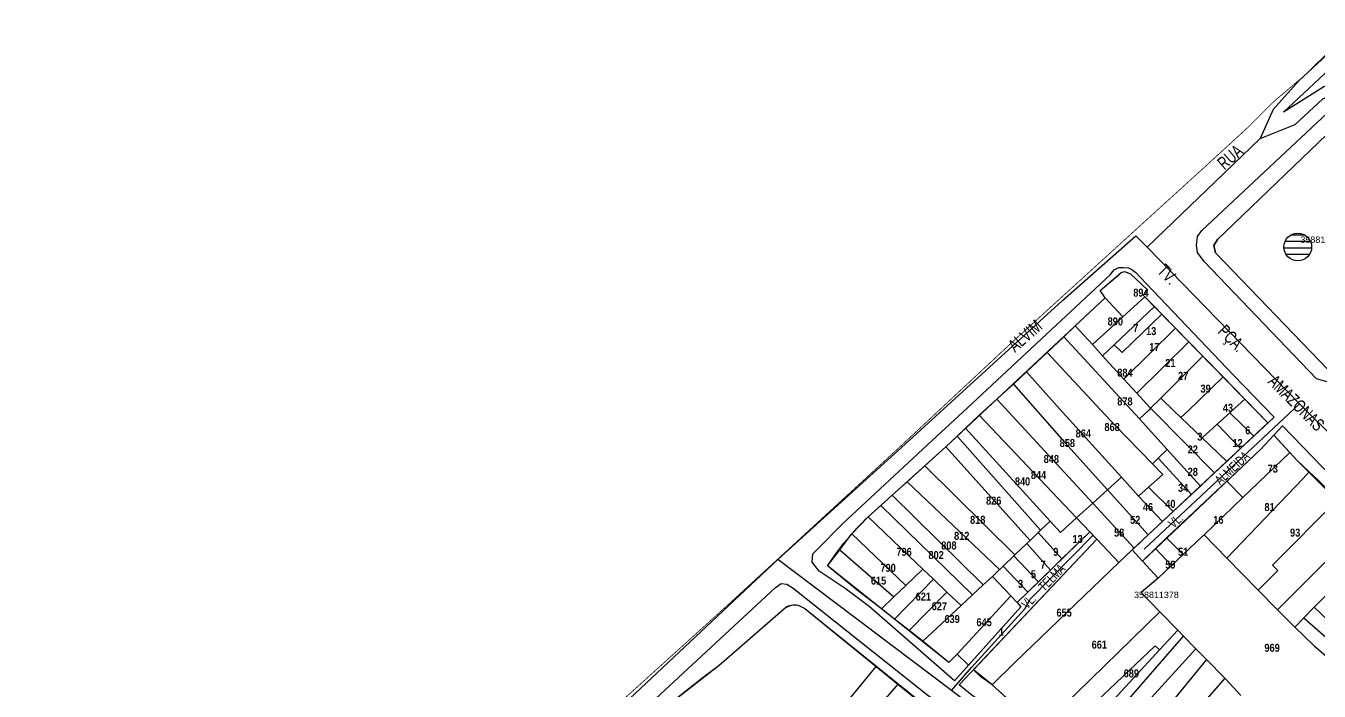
# Model space of a CAD drawing. Extents: x 199665 to 201826, y 4836581 to 4838476.
# Drawn here: x 200059.4 to 200463.5, y 4838069.7 to 4838277.6 of the extents above; entities that cross this region are included whole.
import ezdxf
from ezdxf.enums import TextEntityAlignment as Align

# ---------------------------------------------------------------- set-up
doc = ezdxf.new("R2010")
doc.units = 0
doc.header["$LTSCALE"] = 1.5
doc.header["$MEASUREMENT"] = 0
for name, color, linetype in [('CD-MALHA-LOTES', 40, 'CONTINUOUS'), ('CD_TXT_QUADRA', 7, 'CONTINUOUS'), ('HD-HACH-HIDROG', 160, 'CONTINUOUS'), ('HD-LAGOS-PERENE', 170, 'CONTINUOUS'), ('LM-LIM-SETOR-FISCAL', 7, 'CONTINUOUS'), ('RU-QUADRAS', 6, 'CONTINUOUS'), ('SV-EIXO-RUA-N-PAV', 6, 'CONTINUOUS'), ('SV-EIXO-RUA-PAV', 20, 'CONTINUOUS'), ('SV-RUA-NAO-PAV-S-GUIA-C-GUIA', 7, 'CONTINUOUS'), ('SV-RUA-PAVIM-S-GUIA-C-GUIA', 7, 'CONTINUOUS'), ('SV-TXT-RUA-N-PAV-S-GUIA-C-GUIA', 7, 'CONTINUOUS'), ('SV-TXT-RUA-PAV-S-GUIA-C-GUIA', 7, 'CONTINUOUS'), ('Th_NmrPort', 1, 'CONTINUOUS')]:
    doc.layers.add(name, color=color, linetype=linetype)
doc.styles.add('3588-11-2D_TXT$0$ARIAL', font='ARIAL.TTF')
doc.styles.add('ARIAL', font='ARIAL.TTF')
doc.styles.add('MONOTXT', font='ARIAL.TTF', dxfattribs={"height": 0.2})
doc.styles.get("Standard").update_dxf_attribs({"font": 'swisscbo.ttf'})
doc.linetypes.add('Limite', pattern='A,20,-3,[130,ltypeshp.shx,S=6.35,R=0,X=0,Y=0],-3,20', length=46)

msp = doc.modelspace()

# ---------------------------------------------------------------- linework, layer by layer
at = {"layer": 'CD-MALHA-LOTES', "linetype": 'Continuous'}
for p, q in [((200471.27, 4838248.74), (200431.78, 4838210.78)), ((200431.78, 4838210.78), (200430.59, 4838208.99)), ((200430.59, 4838208.99), (200431.14, 4838206.61)), ((200431.14, 4838206.61), (200466.21, 4838170.22)), ((200401.64, 4838200.49), (200402.64, 4838200.78)), ((200402.64, 4838200.78), (200403.59, 4838200.52)), ((200403.59, 4838200.52), (200404.51, 4838200.09)), ((200395.04, 4838194.87), (200401.09, 4838200.02)), ((200401.09, 4838200.02), (200401.64, 4838200.49)), ((200404.51, 4838200.09), (200409.92, 4838195)), ((200387.28, 4838183.8), (200396.65, 4838192.63)), ((200396.65, 4838192.63), (200395.04, 4838194.87)), ((200396.65, 4838192.63), (200402.17, 4838186.64)), ((200402.17, 4838186.64), (200409.05, 4838192.9)), ((200409.92, 4838195), (200408.51, 4838193.46)), ((200408.51, 4838193.46), (200409.05, 4838192.9)), ((200409.05, 4838192.9), (200412.01, 4838189.87)), ((200412.01, 4838189.87), (200399.42, 4838177.91)), ((200412.01, 4838189.87), (200414.38, 4838187.44)), ((200402.17, 4838186.64), (200392.64, 4838177.95)), ((200401.9, 4838175.54), (200414.38, 4838187.44)), ((200414.38, 4838187.44), (200418.62, 4838183.1)), ((200378.48, 4838175.51), (200383.69, 4838180.42)), ((200383.69, 4838180.42), (200387.28, 4838183.8)), ((200383.69, 4838180.42), (200404.84, 4838157.44)), ((200387.28, 4838183.8), (200392.64, 4838177.95)), ((200418.62, 4838183.1), (200402.49, 4838167.19)), ((200418.62, 4838183.1), (200422.78, 4838178.83)), ((200392.64, 4838177.95), (200395.81, 4838174.48)), ((200399.42, 4838177.91), (200395.81, 4838174.48)), ((200399.42, 4838177.91), (200401.9, 4838175.54)), ((200422.78, 4838178.83), (200406.54, 4838162.76)), ((200422.78, 4838178.83), (200427.19, 4838174.31)), ((200372.03, 4838169.42), (200378.48, 4838175.51)), ((200378.48, 4838175.51), (200395.2, 4838157.59)), ((200395.81, 4838174.48), (200402.49, 4838167.19)), ((200427.19, 4838174.31), (200413.98, 4838161.19)), ((200427.19, 4838174.31), (200433.47, 4838167.88)), ((200367.99, 4838165.61), (200372.03, 4838169.42)), ((200372.03, 4838169.42), (200382.52, 4838157.78)), ((200364.18, 4838162.19), (200367.99, 4838165.61)), ((200367.99, 4838165.61), (200374.73, 4838157.9)), ((200402.49, 4838167.19), (200406.54, 4838162.76)), ((200433.47, 4838167.88), (200422.42, 4838157.18)), ((200433.47, 4838167.88), (200440.26, 4838160.92)), ((200359.68, 4838158.13), (200362.76, 4838160.91)), ((200362.76, 4838160.91), (200364.18, 4838162.19)), ((200362.76, 4838160.91), (200392.74, 4838128.39)), ((200406.54, 4838162.76), (200410.61, 4838158.31)), ((200413.98, 4838161.19), (200410.85, 4838158.08)), ((200413.98, 4838161.19), (200418.12, 4838157.24)), ((200440.26, 4838160.92), (200435.93, 4838156.97)), ((200440.26, 4838160.92), (200444.23, 4838156.84)), ((200357.26, 4838155.95), (200359.68, 4838158.13)), ((200374.73, 4838157.9), (200383.06, 4838148.38)), ((200382.52, 4838157.78), (200401.71, 4838136.5)), ((200395.2, 4838157.59), (200399.74, 4838152.65)), ((200404.84, 4838157.44), (200407.39, 4838154.73)), ((200410.13, 4838157.36), (200407.39, 4838154.73)), ((200410.85, 4838158.08), (200410.13, 4838157.36)), ((200410.61, 4838158.31), (200410.85, 4838158.08)), ((200410.85, 4838158.08), (200411.58, 4838157.34)), ((200411.58, 4838157.34), (200430.85, 4838137.9)), ((200418.12, 4838157.24), (200420.32, 4838155.15)), ((200422.42, 4838157.18), (200420.32, 4838155.15)), ((200435.58, 4838156.65), (200431.64, 4838153.06)), ((200435.93, 4838156.97), (200435.58, 4838156.65)), ((200435.58, 4838156.65), (200443.07, 4838149.3)), ((200444.23, 4838156.84), (200447.52, 4838153.47)), ((200352.96, 4838151.85), (200357.26, 4838155.95)), ((200357.26, 4838155.95), (200387.69, 4838123.83)), ((200399.74, 4838152.65), (200411.42, 4838140.73)), ((200407.39, 4838154.73), (200416, 4838145.23)), ((200420.32, 4838155.15), (200426.98, 4838148.8)), ((200431.64, 4838153.06), (200426.98, 4838148.8)), ((200431.64, 4838153.06), (200438.94, 4838145.45)), ((200447.52, 4838153.47), (200443.07, 4838149.3)), ((200346.89, 4838146.04), (200350.36, 4838149.36)), ((200350.36, 4838149.36), (200352.96, 4838151.85)), ((200350.36, 4838149.36), (200376.47, 4838119.95)), ((200352.96, 4838151.85), (200379.42, 4838122.78)), ((200383.06, 4838148.38), (200397.38, 4838132.58)), ((200426.98, 4838148.8), (200434.67, 4838141.47)), ((200443.07, 4838149.3), (200438.94, 4838145.45)), ((200445.28, 4838145.27), (200449.3, 4838149.63)), ((200449.3, 4838149.63), (200454.32, 4838144.22)), ((200340.26, 4838140.04), (200346.89, 4838146.04)), ((200346.89, 4838146.04), (200373.15, 4838116.76)), ((200416, 4838145.23), (200413.17, 4838142.45)), ((200426.41, 4838133.75), (200416, 4838145.23)), ((200434.63, 4838135.25), (200445.28, 4838145.27)), ((200438.94, 4838145.45), (200434.67, 4838141.47)), ((200439.66, 4838130.15), (200454.32, 4838144.22)), ((200454.32, 4838144.22), (200456.5, 4838141.86)), ((200334.8, 4838135.09), (200340.26, 4838140.04)), ((200340.26, 4838140.04), (200368.45, 4838112.24)), ((200413.17, 4838142.45), (200411.42, 4838140.73)), ((200411.42, 4838140.73), (200414.7, 4838137.39)), ((200413.17, 4838142.45), (200423.61, 4838131.14)), ((200434.67, 4838141.47), (200430.85, 4838137.9)), ((200456.5, 4838141.86), (200460.38, 4838138.21)), ((200401.71, 4838136.5), (200397.38, 4838132.58)), ((200407.06, 4838130.56), (200401.71, 4838136.5)), ((200414.7, 4838137.39), (200410.19, 4838133.36)), ((200430.85, 4838137.9), (200426.41, 4838133.75)), ((200458.4, 4838136.01), (200434.66, 4838111.24)), ((200460.38, 4838138.21), (200458.4, 4838136.01)), ((200460.38, 4838138.21), (200463.05, 4838135.69)), ((200330.06, 4838130.86), (200334.8, 4838135.09)), ((200334.8, 4838135.09), (200363.66, 4838107.64)), ((200397.38, 4838132.58), (200392.74, 4838128.39)), ((200397.38, 4838132.58), (200410.11, 4838118.53)), ((200410.19, 4838133.36), (200407.06, 4838130.56)), ((200410.19, 4838133.36), (200417.9, 4838125.81)), ((200415.84, 4838117.57), (200434.63, 4838135.25)), ((200426.41, 4838133.75), (200423.61, 4838131.14)), ((200434.63, 4838135.25), (200439.66, 4838130.15)), ((200463.05, 4838135.69), (200469.23, 4838129.42)), ((200326.49, 4838127.68), (200330.06, 4838130.86)), ((200330.06, 4838130.86), (200358.54, 4838102.86)), ((200392.74, 4838128.39), (200387.69, 4838123.83)), ((200392.74, 4838128.39), (200405.66, 4838114.38)), ((200407.06, 4838130.56), (200414.54, 4838122.66)), ((200423.61, 4838131.14), (200417.9, 4838125.81)), ((200439.66, 4838130.15), (200427.53, 4838118.51)), ((200469.23, 4838129.42), (200448.96, 4838109.02)), ((200317.5, 4838118.86), (200322.57, 4838124.17)), ((200322.57, 4838124.17), (200326.49, 4838127.68)), ((200322.57, 4838124.17), (200335.38, 4838111.81)), ((200326.49, 4838127.68), (200355.16, 4838099.72)), ((200387.69, 4838123.83), (200382.63, 4838119.25)), ((200387.69, 4838123.83), (200391.85, 4838119.44)), ((200417.9, 4838125.81), (200414.54, 4838122.66)), ((200376.47, 4838119.95), (200375.72, 4838119.23)), ((200379.42, 4838122.78), (200376.47, 4838119.95)), ((200382.63, 4838119.25), (200379.42, 4838122.78)), ((200414.54, 4838122.66), (200410.11, 4838118.53)), ((200476.92, 4838121.63), (200450.51, 4838095.05)), ((200313.71, 4838113.87), (200317.5, 4838118.86)), ((200317.5, 4838118.86), (200334.37, 4838102.71)), ((200355.45, 4838076.35), (200394.02, 4838117.15)), ((200372.18, 4838115.82), (200368.45, 4838112.24)), ((200373.15, 4838116.76), (200372.18, 4838115.82)), ((200372.18, 4838115.82), (200379.56, 4838107.5)), ((200375.72, 4838119.23), (200373.15, 4838116.76)), ((200375.72, 4838119.23), (200383.12, 4838110.96)), ((200391.85, 4838119.44), (200383.12, 4838110.96)), ((200394.02, 4838117.15), (200391.85, 4838119.44)), ((200394.02, 4838117.15), (200400.93, 4838109.85)), ((200410.11, 4838118.53), (200405.66, 4838114.38)), ((200412.35, 4838114.28), (200415.84, 4838117.57)), ((200415.84, 4838117.57), (200421.06, 4838112.4)), ((200421.06, 4838112.4), (200427.06, 4838118.06)), ((200427.06, 4838118.06), (200427.53, 4838118.51)), ((200427.53, 4838118.51), (200434.66, 4838111.24)), ((200309.9, 4838108.85), (200313.71, 4838113.87)), ((200313.71, 4838113.87), (200330.63, 4838099.11)), ((200335.38, 4838111.81), (200339.63, 4838107.77)), ((200368.1, 4838111.9), (200364.81, 4838108.74)), ((200368.45, 4838112.24), (200368.1, 4838111.9)), ((200368.1, 4838111.9), (200375.76, 4838103.81)), ((200400.93, 4838109.85), (200405.05, 4838113.81)), ((200405.66, 4838114.38), (200405.05, 4838113.81)), ((200405.05, 4838113.81), (200408.25, 4838110.33)), ((200408.25, 4838110.33), (200412.35, 4838114.28)), ((200412.35, 4838114.28), (200417.4, 4838108.96)), ((200421.06, 4838112.4), (200417.4, 4838108.96)), ((200480.41, 4838114.68), (200461.96, 4838095.86)), ((200319.18, 4838101.26), (200309.9, 4838108.85)), ((200339.63, 4838107.77), (200334.37, 4838102.71)), ((200342.95, 4838104.61), (200339.63, 4838107.77)), ((200363.66, 4838107.64), (200361.4, 4838105.53)), ((200363.73, 4838107.7), (200363.66, 4838107.64)), ((200364.81, 4838108.74), (200363.73, 4838107.7)), ((200364.81, 4838108.74), (200372.48, 4838100.63)), ((200400.93, 4838109.85), (200368.44, 4838078.64)), ((200383.12, 4838110.96), (200379.56, 4838107.5)), ((200408.25, 4838110.33), (200413.17, 4838104.97)), ((200417.4, 4838108.96), (200413.17, 4838104.97)), ((200434.66, 4838111.24), (200444.42, 4838101.27)), ((200448.96, 4838109.02), (200450.55, 4838107.41)), ((200342.95, 4838104.61), (200330.76, 4838092.18)), ((200347.14, 4838100.62), (200342.95, 4838104.61)), ((200361.4, 4838105.53), (200358.54, 4838102.86)), ((200361.4, 4838105.53), (200367.14, 4838099.45)), ((200375.76, 4838103.81), (200372.48, 4838100.63)), ((200379.56, 4838107.5), (200375.76, 4838103.81)), ((200413.17, 4838104.97), (200407.92, 4838100.44)), ((200450.55, 4838107.41), (200444.42, 4838101.27)), ((200326.72, 4838095.35), (200319.18, 4838101.26)), ((200334.37, 4838102.71), (200330.63, 4838099.11)), ((200347.14, 4838100.62), (200335.34, 4838088.59)), ((200351.59, 4838096.39), (200347.14, 4838100.62)), ((200355.16, 4838099.72), (200351.59, 4838096.39)), ((200358.54, 4838102.86), (200355.16, 4838099.72)), ((200372.48, 4838100.63), (200369.11, 4838097.35)), ((200407.92, 4838100.44), (200413.77, 4838094.41)), ((200444.42, 4838101.27), (200450.51, 4838095.05)), ((200276.01, 4838077.8), (200296.7, 4838095.85)), ((200296.7, 4838095.85), (200298.63, 4838096.56)), ((200298.63, 4838096.56), (200299.52, 4838096.67)), ((200299.52, 4838096.67), (200300.73, 4838096.56)), ((200300.73, 4838096.56), (200302.73, 4838095.52)), ((200302.73, 4838095.52), (200325.04, 4838077.39)), ((200330.63, 4838099.11), (200326.72, 4838095.35)), ((200351.59, 4838096.39), (200339.62, 4838085.23)), ((200367.14, 4838099.45), (200350.41, 4838081.19)), ((200370.33, 4838096.06), (200353.96, 4838077.79)), ((200367.14, 4838099.45), (200369.11, 4838097.35)), ((200369.11, 4838097.35), (200370.33, 4838096.06)), ((200461.96, 4838095.86), (200458.73, 4838092.56)), ((200461.96, 4838095.86), (200466.67, 4838091.47)), ((200330.76, 4838092.18), (200326.72, 4838095.35)), ((200335.34, 4838088.59), (200330.76, 4838092.18)), ((200413.77, 4838094.41), (200378.58, 4838060.16)), ((200413.77, 4838094.41), (200419.3, 4838088.71)), ((200450.51, 4838095.05), (200453.19, 4838092.32)), ((200453.19, 4838092.32), (200455.92, 4838089.69)), ((200458.73, 4838092.56), (200455.92, 4838089.69)), ((200458.73, 4838092.56), (200480.56, 4838073.32)), ((200339.62, 4838085.23), (200335.34, 4838088.59)), ((200419.3, 4838088.71), (200413.66, 4838082.59)), ((200421.08, 4838086.88), (200419.3, 4838088.71)), ((200455.92, 4838089.69), (200461.89, 4838083.95)), ((200339.72, 4838085.15), (200339.62, 4838085.23)), ((200347.73, 4838078.63), (200339.72, 4838085.15)), ((200412.27, 4838083.86), (200383.1, 4838056.21)), ((200390.57, 4838051.78), (200421.08, 4838086.88)), ((200413.66, 4838082.59), (200412.27, 4838083.86)), ((200421.08, 4838086.88), (200424.92, 4838082.92)), ((200461.89, 4838083.95), (200477.89, 4838069.99)), ((200350.41, 4838081.19), (200347.73, 4838078.63)), ((200353.96, 4838077.79), (200350.41, 4838081.19)), ((200413.66, 4838082.59), (200386.54, 4838053.21)), ((200424.92, 4838082.92), (200393.93, 4838048.91)), ((200428.3, 4838079.51), (200399.31, 4838044.31)), ((200424.92, 4838082.92), (200428.3, 4838079.51)), ((200428.3, 4838079.51), (200434.03, 4838073.73)), ((200261.3, 4838066.36), (200276.01, 4838077.8)), ((200309.42, 4838058.26), (200325.11, 4838077.33)), ((200325.04, 4838077.39), (200325.11, 4838077.33)), ((200325.11, 4838077.33), (200331.83, 4838071.86)), ((200357.8, 4838074.09), (200355.45, 4838076.35)), ((200368.44, 4838078.64), (200361.28, 4838071.66)), ((200331.83, 4838071.86), (200315.64, 4838052.96)), ((200331.83, 4838071.86), (200338.25, 4838066.62)), ((200361.28, 4838071.66), (200357.8, 4838074.09)), ((200361.35, 4838071.61), (200361.28, 4838071.66)), ((200376.51, 4838057.83), (200361.35, 4838071.61)), ((200434.03, 4838073.73), (200425.79, 4838064.25)), ((200434.03, 4838073.73), (200434.26, 4838073.49)), ((200434.26, 4838073.49), (200439.04, 4838068.32))]:
    msp.add_line(p, q, dxfattribs=at)
at = {"layer": 'HD-HACH-HIDROG'}
for p, q in [((200460.82, 4838210.15), (200452.84, 4838210.15)), ((200459.13, 4838212.15), (200454.53, 4838212.15)), ((200461.15, 4838208.15), (200452.51, 4838208.15)), ((200460.48, 4838206.15), (200453.18, 4838206.15))]:
    msp.add_line(p, q, dxfattribs=at)
at = {"layer": 'HD-LAGOS-PERENE'}
msp.add_circle((200456.83, 4838208.48, 6.32), 4.33, dxfattribs=at)
at = {"layer": 'LM-LIM-SETOR-FISCAL', "linetype": 'Limite', "ltscale": 0.1, "const_width": 0.25}
msp.add_lwpolyline([(200474.68, 4838277.46), (200458.63, 4838261.82), (200449.06, 4838253.68), (200440.91, 4838245.54), (200429.42, 4838235), (200367.24, 4838178.42), (200333.56, 4838146.99), (200278.17, 4838096.09), (200231.02, 4838053.43), (200112.77, 4837943.41), (200064.12, 4837898.5), (200043.41, 4837877.24), (200000, 4837836.77), (199982.44, 4837820.95), (199959.41, 4837797.74), (199946.13, 4837788.68), (199905.8, 4837748.35)], dxfattribs=at)
at = {"layer": 'RU-QUADRAS', "color": 6, "linetype": 'Continuous'}
for points in [[(200430.59, 4838208.99), (200431.78, 4838210.78), (200471.27, 4838248.74, -0.194526), (200475.41, 4838250.89, -0.300189), (200480.02, 4838248.55, -0.309985), (200481, 4838243.81), (200470.23, 4838171.59), (200468.7, 4838169.54), (200466.21, 4838170.22), (200431.14, 4838206.61)], [(200231.2, 4838041.84), (200236.23, 4838047.17), (200237.32, 4838045.93, -0.022321), (200276.01, 4838077.8), (200296.7, 4838095.85, -0.178103), (200300.73, 4838096.56), (200302.73, 4838095.52), (200351.26, 4838056.43), (200403.26, 4838017.6), (200422.27, 4838002.79), (200413.98, 4837991.55), (200367.23, 4837934.38), (200348.31, 4837948.92), (200345.71, 4837946.22), (200338.87, 4837951.22), (200302.67, 4837982.31), (200277.82, 4838001.24)]]:
    msp.add_lwpolyline(points, format="xyb", close=True, dxfattribs=at)
msp.add_lwpolyline([(200376.51, 4838057.83), (200361.28, 4838071.66), (200355.45, 4838076.35), (200394.02, 4838117.15), (200391.85, 4838119.44), (200369.11, 4838097.35), (200370.33, 4838096.06), (200353.96, 4838077.79), (200350.41, 4838081.19), (200347.73, 4838078.63), (200309.9, 4838108.85, -0.056506), (200322.57, 4838124.17), (200346.89, 4838146.04), (200396.65, 4838192.63), (200395.04, 4838194.87), (200401.64, 4838200.49), (200402.64, 4838200.78), (200404.51, 4838200.09), (200409.92, 4838195), (200408.51, 4838193.46), (200447.52, 4838153.47), (200405.05, 4838113.81), (200408.25, 4838110.33), (200445.28, 4838145.27), (200449.3, 4838149.63), (200456.5, 4838141.86), (200481.96, 4838116.52)], format="xyb", dxfattribs=at)
at = {"layer": 'SV-EIXO-RUA-N-PAV'}
for p, q in [((200348.57, 4838069.84), (200294.37, 4838110.85)), ((200434.42, 4838004.87), (200348.57, 4838069.84))]:
    msp.add_line(p, q, dxfattribs=at)
msp.add_lwpolyline([(200348.57, 4838069.84), (200354.86, 4838077.05), (200371.5, 4838095.4), (200373.19, 4838098.4), (200392.87, 4838118.36)], dxfattribs=at)
at = {"layer": 'SV-EIXO-RUA-PAV'}
for points in [[(200474.29, 4838276.22), (200457.21, 4838260.51), (200449.1, 4838251.46), (200445.09, 4838242.36)], [(200445.09, 4838242.36), (200455.96, 4838246.77), (200464.61, 4838254.76), (200474.76, 4838259.13), (200485.84, 4838263.34)], [(200445.09, 4838242.36), (200431.24, 4838229.03), (200409.76, 4838208.37)], [(200000, 4837836.39), (200015.88, 4837851.29), (200068.87, 4837900.84), (200102.39, 4837933.69), (200130.05, 4837961.59), (200145.64, 4837974.5), (200150.43, 4837978.46), (200181.68, 4838005.69), (200218.93, 4838039.92), (200294.37, 4838110.85), (200334.17, 4838146.89), (200383.26, 4838191.79), (200406.24, 4838211.97)], [(200406.24, 4838211.97), (200409.76, 4838208.37), (200457.41, 4838159.47), (200479.38, 4838137.66)], [(200408.81, 4838114.05), (200457.41, 4838159.47)]]:
    msp.add_lwpolyline(points, dxfattribs=at)
at = {"layer": 'SV-RUA-NAO-PAV-S-GUIA-C-GUIA'}
for points in [[(200434.54, 4838011.61), (200433.09, 4838011.5), (200430.47, 4838012.15), (200417.93, 4838022.55), (200354.5, 4838068.67), (200351.04, 4838071.67), (200394.02, 4838117.15), (200391.85, 4838119.44), (200383.12, 4838110.96), (200379.56, 4838107.5), (200375.76, 4838103.81), (200372.48, 4838100.63), (200369.11, 4838097.35), (200370.33, 4838096.06), (200349.6, 4838072.92), (200322.86, 4838096.1), (200315.43, 4838101.72), (200307.23, 4838107.2), (200305.11, 4838110), (200305.3, 4838112.53), (200306.72, 4838114.06)], [(200295.34, 4838103.27), (200297.14, 4838103.13), (200299.11, 4838101.86), (200340.8, 4838068.76), (200397.69, 4838026.98), (200425.9, 4838005.29)]]:
    msp.add_lwpolyline(points, dxfattribs=at)
at = {"layer": 'SV-RUA-PAVIM-S-GUIA-C-GUIA'}
for points in [[(200469.79, 4838266.91), (200474.1, 4838261.85), (200465.02, 4838258.57), (200452.33, 4838250.62), (200470.02, 4838267.03)], [(200427.59, 4838203.93), (200425.44, 4838206.8), (200425.14, 4838209), (200425.46, 4838211.78), (200426.85, 4838213.64), (200469.29, 4838253.37), (200472.59, 4838255.49), (200476.58, 4838255.96), (200482.23, 4838254.31), (200484.91, 4838251.31), (200485.51, 4838247.7), (200485.49, 4838242.93), (200473.96, 4838169.48), (200472.39, 4838167.47), (200469.73, 4838166.27), (200466.33, 4838166.19), (200462.64, 4838167.27)]]:
    msp.add_lwpolyline(points, close=True, dxfattribs=at)
for points in [[(200306.72, 4838114.06), (200314.51, 4838121.97), (200342.58, 4838147.95), (200353.6, 4838158.22), (200398.21, 4838199.77), (200399.47, 4838201.38), (200400.9, 4838202.02), (200402.35, 4838202.06), (200403.88, 4838201.95), (200405.02, 4838201.41), (200406.24, 4838200.48), (200407.43, 4838199.14), (200436.77, 4838168.38), (200449.46, 4838155.28), (200443.07, 4838149.3), (200438.94, 4838145.45), (200434.67, 4838141.47), (200430.85, 4838137.9), (200426.41, 4838133.75), (200423.61, 4838131.14), (200417.9, 4838125.81), (200414.54, 4838122.66), (200410.11, 4838118.53), (200405.66, 4838114.38), (200405.05, 4838113.81), (200408.25, 4838110.33), (200412.35, 4838114.28), (200415.84, 4838117.57), (200434.63, 4838135.25), (200445.28, 4838145.27), (200452.04, 4838152.61), (200493.29, 4838110.02)], [(200228.14, 4838040.52), (200233.14, 4838045.78), (200237.48, 4838049.96), (200293.51, 4838101.94), (200295.34, 4838103.27)]]:
    msp.add_lwpolyline(points, dxfattribs=at)

# ---------------------------------------------------------------- texts
at = {"layer": 'CD_TXT_QUADRA', "color": 7, "linetype": 'Continuous', "style": 'MONOTXT'}
for s, p in [('358811170', (200457.65, 4838209.75)), ('358811378', (200405.66, 4838098.75))]:
    msp.add_text(s, height=2, dxfattribs=at).set_placement(p)
at = {"layer": 'SV-TXT-RUA-N-PAV-S-GUIA-C-GUIA', "width": 0.7}
for s, rotation, style, p in [('VL.                   ALMEIDA', 43, 'ARIAL', (200418.09, 4838120.34)), ('VL.    TELMA', 45.7563, '3588-11-2D_TXT$0$ARIAL', (200372.29, 4838095.11))]:
    msp.add_text(s, height=3, rotation=rotation, dxfattribs=dict(at, style=style)).set_placement(p)
at = {"layer": 'SV-TXT-RUA-PAV-S-GUIA-C-GUIA', "style": 'ARIAL', "width": 0.7}
for s, rotation, p in [('RUA', 41, (200433.9, 4838232.39)), ('TV.                   PÇA.            AMAZONAS', 315, (200412.64, 4838200.68)), ('ALVIM', 41, (200368.49, 4838175.38))]:
    msp.add_text(s, height=4, rotation=rotation, dxfattribs=at).set_placement(p)
at = {"layer": 'Th_NmrPort', "color": 1}
for s, p in [('894', (200405.42, 4838194.2)), ('890', (200397.42, 4838185.2)), ('7', (200405.42, 4838183.2)), ('13', (200409.42, 4838182.2)), ('17', (200410.42, 4838177.2)), ('21', (200415.42, 4838172.2)), ('884', (200400.42, 4838169.2)), ('27', (200419.42, 4838168.2)), ('39', (200426.42, 4838164.2)), ('878', (200400.42, 4838160.2)), ('43', (200433.42, 4838158.2)), ('868', (200396.42, 4838152.2)), ('6', (200440.42, 4838151.2)), ('858', (200382.42, 4838147.2)), ('864', (200387.42, 4838150.2)), ('3', (200425.42, 4838149.2)), ('12', (200436.42, 4838147.2)), ('22', (200422.42, 4838145.2)), ('848', (200377.42, 4838142.2)), ('73', (200447.42, 4838139.2)), ('840', (200368.42, 4838135.2)), ('844', (200373.42, 4838137.2)), ('28', (200422.42, 4838138.2)), ('34', (200419.42, 4838133.2)), ('826', (200359.42, 4838129.2)), ('46', (200408.42, 4838127.2)), ('40', (200415.42, 4838128.2)), ('81', (200446.42, 4838127.2)), ('818', (200354.42, 4838123.2)), ('52', (200404.42, 4838123.2)), ('16', (200430.42, 4838123.2)), ('58', (200399.42, 4838119.2)), ('93', (200454.42, 4838119.2)), ('808', (200345.42, 4838115.2)), ('812', (200349.42, 4838118.2)), ('13', (200386.42, 4838117.2)), ('796', (200331.42, 4838113.2)), ('802', (200341.42, 4838112.2)), ('9', (200380.42, 4838113.2)), ('51', (200419.42, 4838113.2)), ('790', (200326.42, 4838108.2)), ('7', (200376.42, 4838109.2)), ('59', (200415.42, 4838109.2)), ('615', (200323.42, 4838104.2)), ('3', (200369.42, 4838103.2)), ('5', (200373.42, 4838106.2)), ('621', (200337.42, 4838099.2)), ('627', (200342.42, 4838096.2)), ('655', (200381.42, 4838094.2)), ('639', (200346.42, 4838092.2)), ('645', (200356.42, 4838091.2)), ('1', (200363.42, 4838088.2)), ('661', (200392.42, 4838084.2)), ('969', (200446.42, 4838083.2)), ('689', (200402.42, 4838075.2))]:
    msp.add_text(s, height=2.5, dxfattribs=at).set_placement(p, align=Align.MIDDLE_LEFT)

doc.saveas('drawing.dxf')
